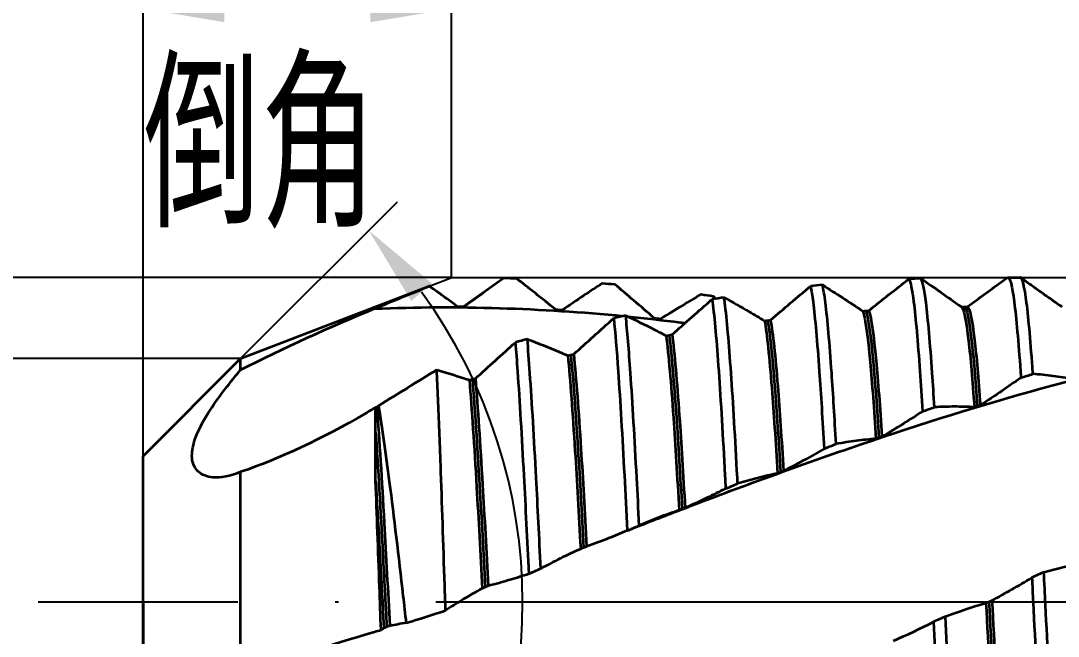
# Model space of a CAD drawing. Header units: millimetres. Extents: x 3498 to 3664, y 713 to 775.
# Drawn here: x 3519.53 to 3551.51, y 733.06 to 752.01 of the extents above; entities that cross this region are included whole.
import ezdxf

# ---------------------------------------------------------------- set-up
doc = ezdxf.new("R2010")
doc.units = ezdxf.units.MM
doc.linetypes.add('ACAD_ISO04W100', pattern=[30, 24, -3, 0, -3])
doc.layers.add('标注', color=3, linetype='Continuous')
doc.layers.add('轮廓', color=4, linetype='Continuous', lineweight=35)
doc.styles.add('工程字', font='gbenor.shx', dxfattribs={"bigfont": 'gbcbig.shx'})
doc.dimstyles.new('ZQH', dxfattribs={"dimtxt": 3, "dimasz": 2.5, "dimexe": 1.25, "dimexo": 0, "dimgap": 0.5, "dimtad": 1, "dimdec": 3, "dimdsep": 46, "dimtxsty": '工程字', "dimblk": 'CLOSEDBLANK', "dimcen": -0.8, "dimclrd": 3, "dimclre": 3, "dimclrt": 3, "dimadec": 1, "dimazin": 2, "dimtfac": 1, "dimtdec": 3, "dimtofl": 0, "dimtmove": 0, "dimatfit": 3, "dimldrblk": 'CLOSEDBLANK', "dimfxl": 1, "dimtolj": 1, "dimtzin": 0, "dimarcsym": 0})
doc.dimstyles.new('ZQV', dxfattribs={"dimtxt": 3, "dimasz": 2.5, "dimexe": 1.25, "dimexo": 0, "dimgap": 0.5, "dimtad": 1, "dimtih": 1, "dimtoh": 1, "dimdec": 3, "dimdsep": 46, "dimtxsty": '工程字', "dimblk": 'CLOSEDBLANK', "dimcen": -0.8, "dimclrd": 3, "dimclre": 3, "dimclrt": 3, "dimadec": 1, "dimazin": 2, "dimtfac": 1, "dimtdec": 3, "dimtofl": 0, "dimtmove": 0, "dimatfit": 3, "dimldrblk": 'CLOSEDBLANK', "dimfxl": 1, "dimtolj": 1, "dimtzin": 0, "dimarcsym": 0})

# ---------------------------------------------------------------- blocks, each defined once
blk = doc.blocks.new('*D35')
at = {"layer": 'Defpoints', "color": 0, "transparency": 16777216}
for p in [(3643.307, 768.424), (3643.307, 743.957), (3523.307, 738.606)]:
    blk.add_point(p, dxfattribs=at)
at = {"layer": '标注', "color": 3, "lineweight": -2, "transparency": 16777216}
for p, q in [((3523.307, 738.606), (3523.307, 769.674)), ((3643.307, 743.957), (3643.307, 769.674)), ((3525.807, 768.424), (3640.807, 768.424))]:
    blk.add_line(p, q, dxfattribs=at)
at = {"layer": '标注', "color": 3, "transparency": 16777216}
for points in [[(3525.807, 768.84), (3525.807, 768.007), (3523.307, 768.424)], [(3640.807, 768.84), (3640.807, 768.007), (3643.307, 768.424)]]:
    blk.add_solid(points, dxfattribs=at)
at = {"layer": '标注', "color": 3, "transparency": 16777216, "insert": (3581.306, 771.507), "char_height": 5, "attachment_point": 5, "style": '工程字'}
blk.add_mtext('\\A1;总长', dxfattribs=at)
blk = doc.blocks.new('_ClosedBlank')
at = {"color": 0, "linetype": 'ByBlock', "lineweight": -2}
for p, q in [((-1, 0.167), (0, 0)), ((-1, 0.167), (-1, -0.167)), ((0, 0), (-1, -0.167))]:
    blk.add_line(p, q, dxfattribs=at)
blk = doc.blocks.new('*D36')
at = {"layer": 'Defpoints', "color": 0, "transparency": 16777216}
for p in [(3532.807, 744.106), (3503.946, 724.106), (3532.807, 724.106)]:
    blk.add_point(p, dxfattribs=at)
at = {"layer": '标注', "color": 3, "lineweight": -2, "transparency": 16777216}
for p, q in [((3503.946, 744.106), (3503.946, 761.614)), ((3532.807, 744.106), (3502.696, 744.106)), ((3503.946, 726.606), (3503.946, 741.606)), ((3532.807, 724.106), (3502.696, 724.106))]:
    blk.add_line(p, q, dxfattribs=at)
at = {"layer": '标注', "color": 3, "transparency": 16777216}
for points in [[(3503.529, 741.606), (3504.362, 741.606), (3503.946, 744.106)], [(3503.529, 726.606), (3504.362, 726.606), (3503.946, 724.106)]]:
    blk.add_solid(points, dxfattribs=at)
at = {"layer": '标注', "color": 3, "transparency": 16777216, "insert": (3500.808, 754.11), "char_height": 5, "attachment_point": 5, "rotation": 90, "style": '工程字'}
blk.add_mtext('\\A1;公称直径', dxfattribs=at)
blk = doc.blocks.new('*D40')
at = {"color": 3, "lineweight": -2, "transparency": 16777216}
for p, q in [((3523.307, 738.606), (3523.307, 753.634)), ((3532.807, 744.106), (3532.807, 753.634)), ((3525.807, 752.384), (3530.307, 752.384)), ((3532.807, 752.384), (3554.969, 752.384))]:
    blk.add_line(p, q, dxfattribs=at)
at = {"color": 3, "transparency": 16777216}
for points in [[(3525.807, 752.801), (3525.807, 751.967), (3523.307, 752.384)], [(3530.307, 752.801), (3530.307, 751.967), (3532.807, 752.384)]]:
    blk.add_solid(points, dxfattribs=at)
at = {"layer": 'Defpoints', "color": 0, "transparency": 16777216}
for p in [(3532.807, 752.384), (3532.807, 744.106), (3523.307, 738.606)]:
    blk.add_point(p, dxfattribs=at)
at = {"color": 3, "transparency": 16777216, "insert": (3547.493, 755.605), "char_height": 5, "attachment_point": 5, "style": '工程字'}
blk.add_mtext('\\A1;导向角长', dxfattribs=at)
blk = doc.blocks.new('*D44')
at = {"color": 3, "lineweight": -2, "transparency": 16777216}
for p, q in [((3514.333, 741.606), (3514.333, 764.045)), ((3526.307, 741.606), (3513.083, 741.606)), ((3514.333, 729.106), (3514.333, 739.106)), ((3526.307, 726.606), (3513.083, 726.606))]:
    blk.add_line(p, q, dxfattribs=at)
at = {"color": 3, "transparency": 16777216}
for points in [[(3513.916, 739.106), (3514.749, 739.106), (3514.333, 741.606)], [(3513.916, 729.106), (3514.749, 729.106), (3514.333, 726.606)]]:
    blk.add_solid(points, dxfattribs=at)
at = {"layer": 'Defpoints', "color": 0, "transparency": 16777216}
for p in [(3526.307, 741.606), (3514.333, 726.606), (3526.307, 726.606)]:
    blk.add_point(p, dxfattribs=at)
at = {"color": 3, "transparency": 16777216, "insert": (3511.112, 754.722), "char_height": 5, "attachment_point": 5, "rotation": 90, "style": '工程字'}
blk.add_mtext('\\A1;导向角直径', dxfattribs=at)
blk = doc.blocks.new('*D48')
at = {"color": 3, "lineweight": -2, "transparency": 16777216}
for p, q in [((3523.307, 738.606), (3523.307, 761.861)), ((3569.319, 741.606), (3569.319, 761.861)), ((3525.807, 760.611), (3566.819, 760.611))]:
    blk.add_line(p, q, dxfattribs=at)
at = {"color": 3, "transparency": 16777216}
for points in [[(3525.807, 761.027), (3525.807, 760.194), (3523.307, 760.611)], [(3566.819, 761.027), (3566.819, 760.194), (3569.319, 760.611)]]:
    blk.add_solid(points, dxfattribs=at)
at = {"layer": 'Defpoints', "color": 0, "transparency": 16777216}
for p in [(3569.319, 760.611), (3569.319, 741.606), (3523.307, 738.606)]:
    blk.add_point(p, dxfattribs=at)
at = {"color": 3, "transparency": 16777216, "insert": (3546.313, 763.859), "char_height": 5, "attachment_point": 5, "style": '工程字'}
blk.add_mtext('\\A1;最大螺纹长度', dxfattribs=at)
blk = doc.blocks.new('*D49')
at = {"color": 3, "lineweight": -2, "transparency": 16777216}
for p, q in [((3526.307, 741.606), (3531.14, 746.438)), ((3526.307, 726.606), (3531.14, 721.774))]:
    blk.add_line(p, q, dxfattribs=at)
blk.add_arc((3518.807, 734.106), 16.19, 323.8561, 36.1439, dxfattribs=at)
at = {"color": 3, "transparency": 16777216}
for points in [[(3531.565, 743.384), (3532.198, 743.926), (3530.256, 745.554)], [(3532.198, 724.286), (3531.565, 724.828), (3530.256, 722.658)]]:
    blk.add_solid(points, dxfattribs=at)
at = {"layer": 'Defpoints', "color": 0, "transparency": 16777216}
for p in [(3526.307, 741.606), (3523.307, 738.606), (3534.446, 729.916), (3523.307, 729.606), (3526.307, 726.606)]:
    blk.add_point(p, dxfattribs=at)
at = {"color": 3, "transparency": 16777216, "insert": (3526.911, 748.123), "char_height": 5, "attachment_point": 5, "style": '工程字'}
blk.add_mtext('\\A1;倒角', dxfattribs=at)

msp = doc.modelspace()

# ---------------------------------------------------------------- linework, layer by layer
for p, q in [((3526.3132, 741.6062), (3532.8132, 744.1062)), ((3532.8132, 744.1062), (3566.3132, 744.1062)), ((3523.3132, 738.6062), (3526.3132, 741.6062)), ((3523.3132, 734.1062), (3523.3132, 738.6062))]:
    msp.add_line(p, q)
at = {"color": 2, "linetype": 'ACAD_ISO04W100'}
msp.add_line((3646.6249, 734.1062), (3520.0696, 734.1062), dxfattribs=at)
at = {"extrusion": (0, -1.22465e-16, -1)}
msp.add_line((3523.3132, 734.1062), (3523.3132, 729.6062), dxfattribs=at)
at = {"layer": '轮廓', "color": 4, "lineweight": 35}
for p, q in [((3549.9557, 744.1062), (3550.3344, 744.1062)), ((3526.3075, 741.6062), (3532.1112, 743.8385)), ((3523.3075, 738.6062), (3526.3075, 741.6062)), ((3526.3075, 741.2583), (3526.3075, 741.6062)), ((3523.3075, 729.6062), (3523.3075, 738.6062)), ((3526.3075, 731.8483), (3526.3075, 738.1171))]:
    msp.add_line(p, q, dxfattribs=at)
for points, knots in [([(3534.4295, 744.0921), (3534.2388, 743.9577), (3534.0478, 743.8225), (3533.6309, 743.5267), (3533.405, 743.3659), (3533.1786, 743.2042)], [-1.5713496, -1.5713496, -1.5713496, -1.5713496, -0.8497429, -0.8497429, 0, 0, 0, 0]), ([(3536.0284, 743.1073), (3535.8156, 743.28), (3535.6033, 743.4504), (3535.1939, 743.7751), (3534.9967, 743.9298), (3534.8001, 744.082)], [-1.8023346, -1.8023346, -1.8023346, -1.8023346, -0.925913, -0.925913, -0.1072677, -0.1072677, -0.1072677, -0.1072677]), ([(3549.9384, 744.1001), (3549.9443, 744.1043), (3549.9501, 744.1063), (3550.0204, 744.1053), (3550.0841, 743.8494), (3550.2127, 742.8566), (3550.2764, 742.1292), (3550.3453, 741.1476), (3550.3498, 741.0826), (3550.3543, 741.0167)], [7.4734603, 7.4734603, 7.4734603, 7.4734603, 7.8319676, 7.8319676, 11.7479513, 11.7479513, 15.6639351, 15.6639351, 15.9380137, 15.9380137, 15.9380137, 15.9380137]), ([(3550.7248, 741.1353), (3550.7243, 741.1436), (3550.7237, 741.1518), (3550.6588, 742.0842), (3550.5951, 742.8196), (3550.4664, 743.8301), (3550.4027, 744.0954), (3550.3371, 744.1061), (3550.3357, 744.1062), (3550.3344, 744.1062)], [15.629044, 15.629044, 15.629044, 15.629044, 15.6639351, 15.6639351, 19.5799189, 19.5799189, 23.4959027, 23.4959027, 23.5765267, 23.5765267, 23.5765267, 23.5765267]), ([(3532.9949, 743.2055), (3532.7794, 743.365), (3532.5646, 743.5215), (3532.2751, 743.7284), (3532.2, 743.7818), (3532.1249, 743.8348)], [-1.815466, -1.815466, -1.815466, -1.815466, -0.9277535, -0.9277535, -0.6160368, -0.6160368, -0.6160368, -0.6160368]), ([(3537.4628, 743.9297), (3537.272, 743.8044), (3537.0807, 743.6778), (3536.6639, 743.4003), (3536.4383, 743.2489), (3536.2122, 743.0961)], [-1.5718708, -1.5718708, -1.5718708, -1.5718708, -0.8491024, -0.8491024, 0, 0, 0, 0]), ([(3539.0619, 742.8459), (3538.8516, 743.0283), (3538.6418, 743.2092), (3538.2323, 743.5597), (3538.0326, 743.7295), (3537.8334, 743.8975)], [-1.7896699, -1.7896699, -1.7896699, -1.7896699, -0.9240977, -0.9240977, -0.0957213, -0.0957213, -0.0957213, -0.0957213]), ([(3543.8702, 743.8378), (3543.8963, 743.7165), (3543.9223, 743.5546), (3544.0127, 742.8566), (3544.0764, 742.1292), (3544.1899, 740.5104), (3544.2388, 739.7083), (3544.2878, 738.8328)], [10.1575837, 10.1575837, 10.1575837, 10.1575837, 11.7479513, 11.7479513, 15.6639351, 15.6639351, 18.6580159, 18.6580159, 18.6580159, 18.6580159]), ([(3544.6584, 738.9778), (3544.6133, 739.7755), (3544.5684, 740.5101), (3544.4588, 742.0842), (3544.3951, 742.8196), (3544.3007, 743.5613), (3544.2707, 743.7452), (3544.2407, 743.875)], [12.9095774, 12.9095774, 12.9095774, 12.9095774, 15.6639351, 15.6639351, 19.5799189, 19.5799189, 21.4123047, 21.4123047, 21.4123047, 21.4123047]), ([(3546.9027, 744.0609), (3546.9513, 743.9672), (3546.9997, 743.7291), (3547.1127, 742.8566), (3547.1764, 742.1292), (3547.2676, 740.8291), (3547.2943, 740.4164), (3547.321, 739.9782)], [8.7808709, 8.7808709, 8.7808709, 8.7808709, 11.7479513, 11.7479513, 15.6639351, 15.6639351, 17.2976436, 17.2976436, 17.2976436, 17.2976436]), ([(3547.6916, 740.1112), (3547.6688, 740.4806), (3547.646, 740.8312), (3547.5588, 742.0842), (3547.4951, 742.8196), (3547.3781, 743.7388), (3547.3258, 743.9917), (3547.2732, 744.0754)], [14.2702245, 14.2702245, 14.2702245, 14.2702245, 15.6639351, 15.6639351, 19.5799189, 19.5799189, 22.7885752, 22.7885752, 22.7885752, 22.7885752]), ([(3540.4962, 743.5882), (3540.3051, 743.4743), (3540.1137, 743.3589), (3539.6969, 743.105), (3539.4716, 742.9659), (3539.2457, 742.8249)], [-1.572396, -1.572396, -1.572396, -1.572396, -0.8484713, -0.8484713, 0, 0, 0, 0]), ([(3541.6251, 737.7561), (3541.6219, 737.8164), (3541.6187, 737.8766), (3541.5512, 739.1408), (3541.4874, 740.2359), (3541.3588, 742.0842), (3541.2951, 742.8196), (3541.2233, 743.3837), (3541.2158, 743.4393), (3541.2083, 743.4916)], [11.5530573, 11.5530573, 11.5530573, 11.5530573, 11.7479513, 11.7479513, 15.6639351, 15.6639351, 19.5799189, 19.5799189, 20.0359221, 20.0359221, 20.0359221, 20.0359221]), ([(3541.2083, 743.4916), (3541.4615, 743.3509), (3541.7158, 743.2061), (3542.1318, 742.9638), (3542.2928, 742.8687), (3542.4542, 742.7722)], [-1.5896408, -1.5896408, -1.5896408, -1.5896408, -0.6136039, -0.6136039, 0, 0, 0, 0]), ([(3530.4299, 743.1459), (3531.7157, 743.1957), (3534.2749, 743.2069), (3536.834, 743.0417), (3538.1072, 742.9174)], [0.32896537, 0.32896537, 0.32896537, 0.32896537, 0.5031104, 0.67556319, 0.67556319, 0.67556319, 0.67556319]), ([(3538.3544, 736.3655), (3538.856, 736.5613), (3541.2148, 737.4741), (3545.4306, 739.0203), (3551.0014, 740.7615), (3556.5716, 742.0941), (3562.0074, 742.9158), (3565.5864, 743.1207), (3567.3088, 743.1389)], [0.6867239, 0.6867239, 0.6867239, 0.6867239, 0.7546656, 1.0062208, 1.257776, 1.5093312, 1.7608864, 1.9943001, 1.9943001, 1.9943001, 1.9943001]), ([(3540.8378, 743.4325), (3540.8413, 743.4067), (3540.8449, 743.3802), (3540.9127, 742.8566), (3540.9764, 742.1292), (3541.1051, 740.2945), (3541.1688, 739.2047), (3541.2403, 737.8711), (3541.2474, 737.7369), (3541.2545, 737.6018)], [11.5332901, 11.5332901, 11.5332901, 11.5332901, 11.7479513, 11.7479513, 15.6639351, 15.6639351, 19.5799189, 19.5799189, 20.0139015, 20.0139015, 20.0139015, 20.0139015]), ([(3548.5194, 743.2001), (3548.5934, 743.1498), (3548.6674, 742.7877), (3548.7414, 742.1493), (3548.8011, 741.634), (3548.8609, 740.9401), (3548.9206, 740.1125)], [51.08774235, 51.08774235, 51.08774235, 51.08774235, 51.53768313, 51.53768313, 51.53768313, 51.90085979, 51.90085979, 51.90085979, 51.90085979]), ([(3548.6113, 743.2014), (3548.6853, 743.1568), (3548.7593, 742.8003), (3548.8333, 742.1668), (3548.893, 741.6555), (3548.9527, 740.9651), (3549.0125, 740.1404)], [51.08416385, 51.08416385, 51.08416385, 51.08416385, 51.53410476, 51.53410476, 51.53410476, 51.89732759, 51.89732759, 51.89732759, 51.89732759]), ([(3548.7031, 743.2025), (3548.7771, 743.1636), (3548.8511, 742.8127), (3548.9251, 742.1842), (3548.9848, 741.6769), (3549.0446, 740.99), (3549.1043, 740.1682)], [51.08058537, 51.08058537, 51.08058537, 51.08058537, 51.53052636, 51.53052636, 51.53052636, 51.8937954, 51.8937954, 51.8937954, 51.8937954]), ([(3537.8054, 742.8521), (3537.8505, 742.409), (3537.8955, 741.8574), (3538.0051, 740.2945), (3538.0688, 739.2047), (3538.1626, 737.4547), (3538.1919, 736.8869), (3538.2212, 736.3077)], [12.9080564, 12.9080564, 12.9080564, 12.9080564, 15.6639351, 15.6639351, 19.5799189, 19.5799189, 21.3718722, 21.3718722, 21.3718722, 21.3718722]), ([(3538.5918, 736.4684), (3538.5664, 736.9683), (3538.541, 737.4591), (3538.4512, 739.1408), (3538.3874, 740.2359), (3538.2739, 741.8675), (3538.225, 742.4644), (3538.1759, 742.9321)], [10.1957672, 10.1957672, 10.1957672, 10.1957672, 11.7479513, 11.7479513, 15.6639351, 15.6639351, 18.6617694, 18.6617694, 18.6617694, 18.6617694]), ([(3538.1759, 742.9321), (3538.4662, 742.7959), (3538.7578, 742.6531), (3539.1744, 742.4413), (3539.2979, 742.3775), (3539.4217, 742.3127)], [-1.5902544, -1.5902544, -1.5902544, -1.5902544, -0.4707702, -0.4707702, 0, 0, 0, 0]), ([(3538.2336, 742.9049), (3538.7755, 742.8508), (3539.3667, 742.7834), (3539.9579, 742.7071), (3540.0072, 742.7006)], [0.681270402, 0.681270402, 0.681270402, 0.681270402, 0.754665594, 0.761348077, 0.761348077, 0.761348077, 0.761348077]), ([(3545.4868, 743.0697), (3545.5608, 742.8342), (3545.6348, 742.2914), (3545.7088, 741.4947), (3545.7683, 740.8544), (3545.8277, 740.0516), (3545.8872, 739.1377)], [44.94116417, 44.94116417, 44.94116417, 44.94116417, 45.39110006, 45.39110006, 45.39110006, 45.75268008, 45.75268008, 45.75268008, 45.75268008]), ([(3545.5787, 743.0762), (3545.6527, 742.8462), (3545.7267, 742.3088), (3545.8006, 741.5166), (3545.8601, 740.8799), (3545.9196, 740.0802), (3545.9791, 739.1687)], [44.9375835, 44.9375835, 44.9375835, 44.9375835, 45.38751952, 45.38751952, 45.38751952, 45.74915012, 45.74915012, 45.74915012, 45.74915012]), ([(3545.6705, 743.0824), (3545.7445, 742.858), (3545.8185, 742.326), (3545.8925, 741.5384), (3545.952, 740.9054), (3546.0115, 740.1087), (3546.0709, 739.1995)], [44.93400284, 44.93400284, 44.93400284, 44.93400284, 45.38393896, 45.38393896, 45.38393896, 45.74562017, 45.74562017, 45.74562017, 45.74562017]), ([(3542.4542, 742.7722), (3542.5282, 742.3557), (3542.6022, 741.6423), (3542.6762, 740.702), (3542.7354, 739.95), (3542.7946, 739.0544), (3542.8538, 738.0719)], [38.79465769, 38.79465769, 38.79465769, 38.79465769, 39.24458826, 39.24458826, 39.24458826, 39.60442652, 39.60442652, 39.60442652, 39.60442652]), ([(3542.5461, 742.7836), (3542.6201, 742.3725), (3542.6941, 741.6641), (3542.7681, 740.7279), (3542.8273, 739.9791), (3542.8865, 739.086), (3542.9456, 738.1054)], [38.79107486, 38.79107486, 38.79107486, 38.79107486, 39.24100558, 39.24100558, 39.24100558, 39.6008988, 39.6008988, 39.6008988, 39.6008988]), ([(3542.6379, 742.7949), (3542.7119, 742.3892), (3542.7859, 741.6857), (3542.8599, 740.7537), (3542.9191, 740.008), (3542.9783, 739.1175), (3543.0375, 738.1387)], [38.78749203, 38.78749203, 38.78749203, 38.78749203, 39.23742287, 39.23742287, 39.23742287, 39.59737108, 39.59737108, 39.59737108, 39.59737108]), ([(3535.5584, 735.1383), (3535.5108, 736.0987), (3535.4633, 737.0414), (3535.3512, 739.1408), (3535.2874, 740.2359), (3535.1965, 741.5422), (3535.17, 741.892), (3535.1436, 742.2067)], [8.8373617, 8.8373617, 8.8373617, 8.8373617, 11.7479513, 11.7479513, 15.6639351, 15.6639351, 17.2831185, 17.2831185, 17.2831185, 17.2831185]), ([(3535.1436, 742.2067), (3535.4694, 742.085), (3535.7971, 741.9537), (3536.2141, 741.776), (3536.3016, 741.7381), (3536.3892, 741.6997)], [-1.5908836, -1.5908836, -1.5908836, -1.5908836, -0.3332707, -0.3332707, 0, 0, 0, 0]), ([(3539.4217, 742.3127), (3539.4957, 741.7229), (3539.5697, 740.8521), (3539.6437, 739.7858), (3539.7026, 738.9374), (3539.7614, 737.9667), (3539.8203, 736.9347)], [32.64822223, 32.64822223, 32.64822223, 32.64822223, 33.09814705, 33.09814705, 33.09814705, 33.45609951, 33.45609951, 33.45609951, 33.45609951]), ([(3539.5136, 742.3289), (3539.5876, 741.7443), (3539.6615, 740.878), (3539.7355, 739.8152), (3539.7944, 738.9695), (3539.8533, 738.0008), (3539.9122, 736.97)], [32.64463725, 32.64463725, 32.64463725, 32.64463725, 33.09456224, 33.09456224, 33.09456224, 33.452574, 33.452574, 33.452574, 33.452574]), ([(3539.6054, 742.345), (3539.6794, 741.7655), (3539.7534, 740.9037), (3539.8274, 739.8445), (3539.8863, 739.0015), (3539.9452, 738.0348), (3540.0041, 737.0053)], [32.64105229, 32.64105229, 32.64105229, 32.64105229, 33.0909774, 33.0909774, 33.0909774, 33.44904851, 33.44904851, 33.44904851, 33.44904851]), ([(3534.7731, 742.1073), (3534.7956, 741.8335), (3534.8181, 741.5344), (3534.9051, 740.2945), (3534.9688, 739.2047), (3535.0849, 737.0384), (3535.1362, 736.0157), (3535.1878, 734.9741)], [14.2869757, 14.2869757, 14.2869757, 14.2869757, 15.6639351, 15.6639351, 19.5799189, 19.5799189, 22.7298804, 22.7298804, 22.7298804, 22.7298804]), ([(3536.3892, 741.6997), (3536.4632, 740.9475), (3536.5372, 739.9355), (3536.6112, 738.763), (3536.6697, 737.8354), (3536.7283, 736.8088), (3536.7868, 735.7468)], [26.50185707, 26.50185707, 26.50185707, 26.50185707, 26.95177572, 26.95177572, 26.95177572, 27.30769947, 27.30769947, 27.30769947, 27.30769947]), ([(3536.4811, 741.7204), (3536.5551, 740.973), (3536.6291, 739.965), (3536.703, 738.7954), (3536.7616, 737.8699), (3536.8201, 736.8447), (3536.8787, 735.7833)], [26.49826998, 26.49826998, 26.49826998, 26.49826998, 26.9481888, 26.9481888, 26.9481888, 27.30417617, 27.30417617, 27.30417617, 27.30417617]), ([(3536.5729, 741.741), (3536.6469, 740.9983), (3536.7209, 739.9943), (3536.7949, 738.8276), (3536.8534, 737.9044), (3536.912, 736.8805), (3536.9706, 735.8198)], [26.4946829, 26.4946829, 26.4946829, 26.4946829, 26.94460186, 26.94460186, 26.94460186, 27.30065288, 27.30065288, 27.30065288, 27.30065288]), ([(3526.3075, 738.1171), (3525.985, 737.9826), (3525.6913, 737.9275), (3525.2724, 737.963), (3525.1143, 738.0202), (3524.9015, 738.2183), (3524.8394, 738.3403), (3524.7936, 738.6464), (3524.8146, 738.8235), (3524.9447, 739.2785), (3525.0882, 739.5662), (3525.5382, 740.3099), (3525.9202, 740.8003), (3526.3075, 741.2583)], [0.0002476, 0.0002476, 0.0002476, 0.0002476, 1.3752079, 1.3752079, 2.3920848, 2.3920848, 3.250621, 3.250621, 4.1447126, 4.1447126, 5.4303175, 5.4303175, 7.5949425, 7.5949425, 7.5949425, 7.5949425]), ([(3532.6223, 733.8529), (3532.614, 734.1085), (3532.6058, 734.3646), (3532.5559, 735.907), (3532.5146, 737.165), (3532.4463, 739.0573), (3532.4199, 739.7439), (3532.3798, 740.6835), (3532.3664, 740.9822), (3532.3529, 741.2617)], [3.1184515, 3.1184515, 3.1184515, 3.1184515, 3.8882424, 3.8882424, 7.758163, 7.758163, 10.2094639, 10.2094639, 11.4529552, 11.4529552, 11.4529552, 11.4529552]), ([(3532.3529, 741.2617), (3532.6308, 741.1824), (3532.91, 741.0954), (3533.246, 740.9823), (3533.3013, 740.9634), (3533.3568, 740.9443)], [-1.2808661, -1.2808661, -1.2808661, -1.2808661, -0.2108832, -0.2108832, 0, 0, 0, 0]), ([(3533.3568, 740.9443), (3533.4308, 740.0438), (3533.5047, 738.9094), (3533.5787, 737.6526), (3533.6369, 736.6644), (3533.6951, 735.6017), (3533.7533, 734.5298)], [20.35556146, 20.35556146, 20.35556146, 20.35556146, 20.80547353, 20.80547353, 20.80547353, 21.15922686, 21.15922686, 21.15922686, 21.15922686]), ([(3533.4486, 740.9691), (3533.5226, 740.0729), (3533.5966, 738.9419), (3533.6706, 737.6873), (3533.7288, 736.7006), (3533.787, 735.6388), (3533.8451, 734.5669)], [20.35197227, 20.35197227, 20.35197227, 20.35197227, 20.80188453, 20.80188453, 20.80188453, 21.15570575, 21.15570575, 21.15570575, 21.15570575]), ([(3533.5404, 740.9938), (3533.6144, 740.1019), (3533.6884, 738.9744), (3533.7624, 737.722), (3533.8206, 736.7369), (3533.8788, 735.6758), (3533.937, 734.6039)], [20.34838309, 20.34838309, 20.34838309, 20.34838309, 20.7982955, 20.7982955, 20.7982955, 21.15218465, 21.15218465, 21.15218465, 21.15218465]), ([(3550.3543, 741.0167), (3550.1626, 740.8817), (3549.9705, 740.7486), (3549.5539, 740.465), (3549.3294, 740.3152), (3549.1043, 740.1682)], [-1.5741272, -1.5741272, -1.5741272, -1.5741272, -0.8464777, -0.8464777, 0, 0, 0, 0]), ([(3551.9539, 740.9784), (3551.7531, 741.0133), (3551.5526, 741.0437), (3551.1429, 741.0965), (3550.9336, 741.1185), (3550.7248, 741.1353)], [-1.7409652, -1.7409652, -1.7409652, -1.7409652, -0.9166504, -0.9166504, -0.0516221, -0.0516221, -0.0516221, -0.0516221]), ([(3530.4675, 739.3447), (3530.4675, 739.5807), (3530.4675, 739.8087), (3530.4675, 740.0537), (3530.4675, 740.0793), (3530.4675, 740.1048)], [0, 0, 0, 0, 0.86591184, 0.86591184, 0.96776127, 0.96776127, 0.96776127, 0.96776127]), ([(3530.508, 740.1174), (3530.582, 739.0928), (3530.656, 737.8627), (3530.73, 736.5481), (3530.7878, 735.5207), (3530.8456, 734.4428), (3530.9035, 733.3797)], [14.2021521, 14.2021521, 14.2021521, 14.2021521, 14.65205754, 14.65205754, 14.65205754, 15.00364432, 15.00364432, 15.00364432, 15.00364432]), ([(3530.5531, 740.1569), (3530.6658, 739.4693), (3530.7772, 738.6799), (3531.0307, 736.7199), (3531.1701, 735.5258), (3531.3416, 734.0253), (3531.3733, 733.7461), (3531.405, 733.4675)], [0.7319329, 0.7319329, 0.7319329, 0.7319329, 3.6324191, 3.6324191, 7.3258978, 7.3258978, 8.1693003, 8.1693003, 8.1693003, 8.1693003]), ([(3547.321, 739.9782), (3547.1295, 739.8534), (3546.9376, 739.7308), (3546.521, 739.4704), (3546.2963, 739.3333), (3546.0709, 739.1995)], [-1.5735908, -1.5735908, -1.5735908, -1.5735908, -0.8470825, -0.8470825, 0, 0, 0, 0]), ([(3548.9206, 740.1125), (3548.7176, 740.1221), (3548.5152, 740.1269), (3548.1055, 740.1267), (3547.8983, 740.1215), (3547.6916, 740.1112)], [-1.7516879, -1.7516879, -1.7516879, -1.7516879, -0.9183654, -0.9183654, -0.0612827, -0.0612827, -0.0612827, -0.0612827]), ([(3530.4675, 737.8428), (3530.4675, 738.106), (3530.4675, 738.3634), (3530.4675, 738.8649), (3530.4675, 739.1087), (3530.4675, 739.3447)], [0, 0, 0, 0, 0.8659795, 0.8659795, 1.7319324, 1.7319324, 1.7319324, 1.7319324]), ([(3530.4675, 739.3447), (3530.5414, 738.2295), (3530.6154, 736.9357), (3530.6893, 735.5901), (3530.7301, 734.8485), (3530.7708, 734.0917), (3530.8116, 733.3427)], [14.30975356, 14.30975356, 14.30975356, 14.30975356, 14.75936616, 14.75936616, 14.75936616, 15.00716325, 15.00716325, 15.00716325, 15.00716325]), ([(3545.8872, 739.1377), (3545.6821, 739.1212), (3545.4775, 739.0997), (3545.0678, 739.0465), (3544.8628, 739.0147), (3544.6584, 738.9778)], [-1.7628615, -1.7628615, -1.7628615, -1.7628615, -0.9201028, -0.9201028, -0.0713809, -0.0713809, -0.0713809, -0.0713809]), ([(3544.2878, 738.8328), (3544.0965, 738.7206), (3543.9048, 738.6109), (3543.4881, 738.3785), (3543.2631, 738.2568), (3543.0375, 738.1387)], [-1.5730576, -1.5730576, -1.5730576, -1.5730576, -0.8476947, -0.8476947, 0, 0, 0, 0]), ([(3542.8538, 738.0719), (3542.6464, 738.0291), (3542.4395, 737.9811), (3542.03, 737.8756), (3541.8273, 737.8183), (3541.6251, 737.7561)], [-1.7744896, -1.7744896, -1.7744896, -1.7744896, -0.9218634, -0.9218634, -0.0819204, -0.0819204, -0.0819204, -0.0819204]), ([(3530.6329, 733.2487), (3530.6174, 733.6908), (3530.6019, 734.136), (3530.5467, 735.7105), (3530.5073, 736.8168), (3530.4675, 737.8428)], [2.2487196, 2.2487196, 2.2487196, 2.2487196, 3.5863735, 3.5863735, 6.9857596, 6.9857596, 6.9857596, 6.9857596]), ([(3530.4675, 737.8428), (3530.5414, 736.6004), (3530.6152, 735.2311), (3530.6891, 733.869), (3530.6993, 733.681), (3530.7095, 733.4931), (3530.7197, 733.3058)], [14.49948216, 14.49948216, 14.49948216, 14.49948216, 14.94867285, 14.94867285, 14.94867285, 15.01068218, 15.01068218, 15.01068218, 15.01068218]), ([(3541.2545, 737.6018), (3541.0634, 737.5042), (3540.8719, 737.4094), (3540.4552, 737.2094), (3540.2299, 737.1054), (3540.0041, 737.0053)], [-1.5725279, -1.5725279, -1.5725279, -1.5725279, -0.8483149, -0.8483149, 0, 0, 0, 0]), ([(3539.8203, 736.9347), (3539.6106, 736.8656), (3539.4014, 736.7913), (3538.9918, 736.6354), (3538.7915, 736.5542), (3538.5918, 736.4684)], [-1.7865762, -1.7865762, -1.7865762, -1.7865762, -0.9236478, -0.9236478, -0.0929051, -0.0929051, -0.0929051, -0.0929051]), ([(3538.2212, 736.3077), (3538.0303, 736.2265), (3537.839, 736.1483), (3537.4222, 735.9845), (3537.1966, 735.9001), (3536.9706, 735.8198)], [-1.5720017, -1.5720017, -1.5720017, -1.5720017, -0.8489438, -0.8489438, 0, 0, 0, 0]), ([(3536.7868, 735.7468), (3536.5746, 735.652), (3536.363, 735.5521), (3535.9535, 735.3486), (3535.7557, 735.2456), (3535.5584, 735.1383)], [-1.7991248, -1.7991248, -1.7991248, -1.7991248, -0.9254568, -0.9254568, -0.1043388, -0.1043388, -0.1043388, -0.1043388]), ([(3535.1878, 734.9741), (3534.9971, 734.9108), (3534.806, 734.8506), (3534.3892, 734.726), (3534.1634, 734.6629), (3533.937, 734.6039)], [-1.5714795, -1.5714795, -1.5714795, -1.5714795, -0.8495819, -0.8495819, 0, 0, 0, 0]), ([(3550.6933, 734.8627), (3550.7059, 734.609), (3550.7184, 734.3543), (3550.7954, 732.7953), (3550.8591, 731.5042), (3550.9867, 729.1132), (3551.0493, 728.0327), (3551.1126, 727.1162)], [7.0654381, 7.0654381, 7.0654381, 7.0654381, 7.8319676, 7.8319676, 11.7479513, 11.7479513, 15.5989277, 15.5989277, 15.5989277, 15.5989277]), ([(3551.4831, 727.2354), (3551.4239, 728.1079), (3551.3651, 729.1225), (3551.2414, 731.4329), (3551.1777, 732.722), (3551.0968, 734.3613), (3551.0803, 734.6962), (3551.0638, 735.0292)], [15.9681848, 15.9681848, 15.9681848, 15.9681848, 19.5799189, 19.5799189, 23.4959027, 23.4959027, 24.5039398, 24.5039398, 24.5039398, 24.5039398]), ([(3533.7533, 734.5298), (3533.5385, 734.4104), (3533.3243, 734.2862), (3532.9475, 734.0584), (3532.7847, 733.957), (3532.6223, 733.8529)], [-1.8121392, -1.8121392, -1.8121392, -1.8121392, -0.927291, -0.927291, -0.2511818, -0.2511818, -0.2511818, -0.2511818]), ([(3549.2776, 734.0818), (3549.3516, 732.717), (3549.4256, 731.3539), (3549.4996, 730.1266), (3549.5594, 729.1348), (3549.6191, 728.232), (3549.6789, 727.4766)], [52.62439814, 52.62439814, 52.62439814, 52.62439814, 53.07434008, 53.07434008, 53.07434008, 53.43789312, 53.43789312, 53.43789312, 53.43789312]), ([(3549.3694, 734.1195), (3549.4434, 732.7546), (3549.5174, 731.3903), (3549.5914, 730.1604), (3549.6512, 729.1666), (3549.711, 728.2609), (3549.7708, 727.5021)], [52.6208202, 52.6208202, 52.6208202, 52.6208202, 53.07076225, 53.07076225, 53.07076225, 53.43436035, 53.43436035, 53.43436035, 53.43436035]), ([(3549.4613, 734.1571), (3549.5353, 732.7923), (3549.6093, 731.4267), (3549.6833, 730.1944), (3549.7431, 729.1984), (3549.8029, 728.29), (3549.8627, 727.5278)], [52.61724226, 52.61724226, 52.61724226, 52.61724226, 53.0671844, 53.0671844, 53.0671844, 53.43082759, 53.43082759, 53.43082759, 53.43082759]), ([(3548.4499, 726.3177), (3548.4327, 726.5368), (3548.4154, 726.7705), (3548.3338, 727.9376), (3548.2701, 729.0292), (3548.1474, 731.3212), (3548.0896, 732.4831), (3548.0313, 733.6626)], [14.6103423, 14.6103423, 14.6103423, 14.6103423, 15.6639351, 15.6639351, 19.5799189, 19.5799189, 23.1318803, 23.1318803, 23.1318803, 23.1318803]), ([(3547.6608, 733.4957), (3547.7151, 732.3982), (3547.769, 731.3179), (3547.8877, 729.0932), (3547.9514, 727.9963), (3548.037, 726.7639), (3548.0582, 726.4784), (3548.0793, 726.215)], [8.4372802, 8.4372802, 8.4372802, 8.4372802, 11.7479513, 11.7479513, 15.6639351, 15.6639351, 16.9574268, 16.9574268, 16.9574268, 16.9574268])]:
    msp.add_open_spline(points, degree=3, knots=knots, dxfattribs=at)
for points, degree in [([(3534.4295, 744.0921), (3534.5531, 744.0892), (3534.6766, 744.0858), (3534.8001, 744.082)], 3), ([(3549.8238, 744.0187), (3549.9384, 744.1001)], 1), ([(3550.3517, 744.1001), (3551.6202, 743.1995)], 1), ([(3530.4299, 743.1459), (3530.9975, 743.3805), (3531.5624, 743.6105), (3532.1249, 743.8348)], 3), ([(3532.1249, 743.8348), (3532.1204, 743.839), (3532.1158, 743.8402), (3532.1112, 743.8385)], 3), ([(3532.1228, 743.8366), (3532.2284, 743.7616)], 1), ([(3537.4628, 743.9297), (3537.5864, 743.9194), (3537.7099, 743.9087), (3537.8334, 743.8975)], 3), ([(3542.6379, 742.7949), (3543.0498, 743.1471), (3543.4606, 743.495), (3543.8702, 743.8378)], 3), ([(3544.2407, 743.875), (3544.1172, 743.8631), (3543.9937, 743.8507), (3543.8702, 743.8378)], 3), ([(3544.2407, 743.875), (3544.6533, 743.6148), (3545.0685, 743.346), (3545.4868, 743.0697)], 3), ([(3545.6705, 743.0824), (3546.0824, 743.4153), (3546.4931, 743.7417), (3546.9027, 744.0609)], 3), ([(3547.2732, 744.0754), (3547.1496, 744.071), (3547.0261, 744.0662), (3546.9027, 744.0609)], 3), ([(3547.2732, 744.0754), (3547.6858, 743.7893), (3548.1011, 743.4971), (3548.5194, 743.2001)], 3), ([(3548.7031, 743.2025), (3549.0776, 743.4818), (3549.4512, 743.754), (3549.8238, 744.0187)], 3), ([(3533.1767, 743.2043), (3533.8047, 743.65)], 1), ([(3540.4962, 743.5882), (3540.6197, 743.5707), (3540.7432, 743.5527), (3540.8668, 743.5344)], 3), ([(3541.2083, 743.4916), (3541.0848, 743.4723), (3540.9613, 743.4526), (3540.8378, 743.4325)], 3), ([(3540.9586, 743.452), (3540.928, 743.4795), (3540.8974, 743.507), (3540.8668, 743.5344)], 3), ([(3526.3075, 741.2583), (3527.6079, 741.9299), (3529.0807, 742.5844), (3530.4299, 743.1459)], 3), ([(3533.0868, 743.2049), (3533.0561, 743.2051), (3533.0255, 743.2053), (3532.9949, 743.2055)], 3), ([(3533.1786, 743.2042), (3533.148, 743.2045), (3533.1174, 743.2047), (3533.0868, 743.2049)], 3), ([(3539.6054, 742.345), (3540.0172, 742.7099), (3540.4281, 743.0727), (3540.8378, 743.4325)], 3), ([(3548.5194, 743.2001), (3548.55, 743.2005), (3548.5806, 743.201), (3548.6113, 743.2014)], 3), ([(3548.6113, 743.2014), (3548.6419, 743.2018), (3548.6725, 743.2022), (3548.7031, 743.2025)], 3), ([(3536.1203, 743.1018), (3536.0897, 743.1037), (3536.0591, 743.1055), (3536.0284, 743.1073)], 3), ([(3536.2122, 743.0961), (3536.1816, 743.098), (3536.1509, 743.0999), (3536.1203, 743.1018)], 3), ([(3536.5729, 741.741), (3536.9847, 742.1116), (3537.3956, 742.4822), (3537.8054, 742.8521)], 3), ([(3538.1759, 742.9321), (3538.0525, 742.9058), (3537.929, 742.8792), (3537.8054, 742.8521)], 3), ([(3539.1538, 742.8355), (3539.1232, 742.839), (3539.0926, 742.8425), (3539.0619, 742.8459)], 3), ([(3539.2457, 742.8249), (3539.2151, 742.8285), (3539.1844, 742.832), (3539.1538, 742.8355)], 3), ([(3545.4868, 743.0697), (3545.5174, 743.0719), (3545.548, 743.074), (3545.5787, 743.0762)], 3), ([(3545.5787, 743.0762), (3545.6093, 743.0783), (3545.6399, 743.0804), (3545.6705, 743.0824)], 3), ([(3542.4542, 742.7722), (3542.4849, 742.776), (3542.5155, 742.7798), (3542.5461, 742.7836)], 3), ([(3542.5461, 742.7836), (3542.5767, 742.7874), (3542.6073, 742.7911), (3542.6379, 742.7949)], 3), ([(3535.1436, 742.2067), (3535.0201, 742.1739), (3534.8966, 742.1408), (3534.7731, 742.1073)], 3), ([(3539.4217, 742.3127), (3539.4523, 742.3181), (3539.4829, 742.3235), (3539.5136, 742.3289)], 3), ([(3539.5136, 742.3289), (3539.5442, 742.3343), (3539.5748, 742.3397), (3539.6054, 742.345)], 3), ([(3533.5404, 740.9938), (3533.9522, 741.3631), (3534.3632, 741.7345), (3534.7731, 742.1073)], 3), ([(3536.3892, 741.6997), (3536.4198, 741.7066), (3536.4504, 741.7135), (3536.4811, 741.7204)], 3), ([(3536.4811, 741.7204), (3536.5117, 741.7273), (3536.5423, 741.7341), (3536.5729, 741.741)], 3), ([(3532.3529, 741.2617), (3531.7552, 740.8921), (3531.1554, 740.5233), (3530.5531, 740.1569)], 3), ([(3533.3568, 740.9443), (3533.3874, 740.9526), (3533.418, 740.9608), (3533.4486, 740.9691)], 3), ([(3533.4486, 740.9691), (3533.4792, 740.9774), (3533.5098, 740.9856), (3533.5404, 740.9938)], 3), ([(3550.3543, 741.0167), (3550.4779, 741.0566), (3550.6014, 741.0961), (3550.7248, 741.1353)], 3), ([(3530.4675, 740.1048), (3530.3626, 740.0411), (3530.2577, 739.9775), (3530.1527, 739.9139)], 3), ([(3530.4675, 740.1048), (3530.481, 740.109), (3530.4945, 740.1132), (3530.508, 740.1174)], 3), ([(3530.508, 740.1174), (3530.523, 740.1305), (3530.5381, 740.1437), (3530.5531, 740.1569)], 3), ([(3547.321, 739.9782), (3547.4445, 740.0227), (3547.568, 740.0671), (3547.6916, 740.1112)], 3), ([(3549.0125, 740.1404), (3548.9818, 740.1311), (3548.9512, 740.1218), (3548.9206, 740.1125)], 3), ([(3549.1043, 740.1682), (3549.0737, 740.159), (3549.0431, 740.1497), (3549.0125, 740.1404)], 3), ([(3530.1527, 739.9139), (3528.8227, 739.1401), (3527.5158, 738.5229), (3526.3075, 738.1171)], 3), ([(3544.2878, 738.8328), (3544.4113, 738.8814), (3544.5348, 738.9297), (3544.6584, 738.9778)], 3), ([(3545.9791, 739.1687), (3545.9484, 739.1584), (3545.9178, 739.148), (3545.8872, 739.1377)], 3), ([(3546.0709, 739.1995), (3546.0403, 739.1892), (3546.0097, 739.179), (3545.9791, 739.1687)], 3), ([(3542.9456, 738.1054), (3542.915, 738.0942), (3542.8844, 738.0831), (3542.8538, 738.0719)], 3), ([(3543.0375, 738.1387), (3543.0069, 738.1276), (3542.9763, 738.1165), (3542.9456, 738.1054)], 3), ([(3541.2545, 737.6018), (3541.378, 737.6534), (3541.5016, 737.7048), (3541.6251, 737.7561)], 3), ([(3539.9122, 736.97), (3539.8816, 736.9583), (3539.8509, 736.9465), (3539.8203, 736.9347)], 3), ([(3540.0041, 737.0053), (3539.9734, 736.9935), (3539.9428, 736.9818), (3539.9122, 736.97)], 3), ([(3538.2212, 736.3077), (3538.3447, 736.3614), (3538.4683, 736.4149), (3538.5918, 736.4684)], 3), ([(3536.8787, 735.7833), (3536.8481, 735.7712), (3536.8174, 735.759), (3536.7868, 735.7468)], 3), ([(3536.9706, 735.8198), (3536.9399, 735.8077), (3536.9093, 735.7955), (3536.8787, 735.7833)], 3), ([(3535.1878, 734.9741), (3535.3114, 735.0289), (3535.4349, 735.0837), (3535.5584, 735.1383)], 3), ([(3551.0638, 735.0292), (3551.4766, 735.1451), (3551.8919, 735.2423), (3552.3102, 735.3205)], 3), ([(3549.4613, 734.1571), (3549.8731, 734.3786), (3550.2838, 734.614), (3550.6933, 734.8627)], 3), ([(3551.0638, 735.0292), (3550.9404, 734.9738), (3550.8169, 734.9183), (3550.6933, 734.8627)], 3), ([(3533.8451, 734.5669), (3533.8145, 734.5545), (3533.7839, 734.5422), (3533.7533, 734.5298)], 3), ([(3533.937, 734.6039), (3533.9064, 734.5916), (3533.8758, 734.5792), (3533.8451, 734.5669)], 3), ([(3531.405, 733.4675), (3531.812, 733.5881), (3532.2176, 733.7166), (3532.6223, 733.8529)], 3), ([(3548.0313, 733.6626), (3548.444, 733.8208), (3548.8593, 733.9607), (3549.2776, 734.0818)], 3), ([(3549.2776, 734.0818), (3549.3082, 734.0944), (3549.3388, 734.1069), (3549.3694, 734.1195)], 3), ([(3549.3694, 734.1195), (3549.4, 734.132), (3549.4306, 734.1445), (3549.4613, 734.1571)], 3), ([(3548.0313, 733.6626), (3547.9077, 733.6069), (3547.7842, 733.5512), (3547.6608, 733.4957)], 3), ([(3530.4299, 733.1944), (3530.4976, 733.2123), (3530.5653, 733.2304), (3530.6329, 733.2487)], 3), ([(3530.7197, 733.3058), (3530.6908, 733.2868), (3530.6618, 733.2678), (3530.6329, 733.2487)], 3), ([(3530.8116, 733.3427), (3530.781, 733.3304), (3530.7503, 733.3181), (3530.7197, 733.3058)], 3), ([(3530.9035, 733.3797), (3530.8728, 733.3674), (3530.8422, 733.355), (3530.8116, 733.3427)], 3), ([(3531.405, 733.4675), (3531.2381, 733.4359), (3531.0709, 733.4066), (3530.9035, 733.3797)], 3), ([(3546.4287, 732.9176), (3546.8405, 733.0956), (3547.2512, 733.2884), (3547.6608, 733.4957)], 3), ([(3526.3075, 731.8483), (3527.6079, 732.3142), (3529.0807, 732.7979), (3530.4299, 733.1944)], 3)]:
    msp.add_open_spline(points, degree=degree, dxfattribs=at)

# ---------------------------------------------------------------- dimensions: what is measured, and where the dimension line sits
dim = msp.add_linear_dim(base=(3514.3326, 726.6062), p1=(3526.3075, 741.6062), p2=(3526.3075, 726.6062), angle=90, text='导向角直径', dimstyle='ZQH', override={"dimtxt": 5, "dimsah": 1})
dim.commit()
dim.dimension.update_dxf_attribs({"geometry": '*D44', "text_midpoint": (3514.3326, 754.7216), "dimtype": 160})
dim = msp.add_linear_dim(base=(3569.3191, 760.6106), p1=(3523.3075, 738.6062), p2=(3569.3191, 741.6062), text='最大螺纹长度', dimstyle='ZQH', override={"dimtxt": 5, "dimsah": 1})
dim.commit()
dim.dimension.update_dxf_attribs({"geometry": '*D48', "text_midpoint": (3546.3133, 763.8587)})
dim = msp.add_linear_dim(base=(3532.8075, 752.3839), p1=(3523.3075, 738.6062), p2=(3532.8075, 744.1062), text='导向角长', dimstyle='ZQH', override={"dimtxt": 5, "dimsah": 1})
dim.commit()
dim.dimension.update_dxf_attribs({"geometry": '*D40', "text_midpoint": (3547.4931, 752.3839), "dimtype": 160})
dim = msp.add_angular_dim_2l(base=(3534.446, 729.9159), line1=((3523.3075, 729.6062), (3526.3075, 726.6062)), line2=((3523.3075, 738.6062), (3526.3075, 741.6062)), text='倒角', dimstyle='ZQV', override={"dimtxt": 5, "dimsah": 1})
dim.commit()
dim.dimension.update_dxf_attribs({"geometry": '*D49', "text_midpoint": (3526.9108, 748.1226), "dimtype": 162})
at = {"layer": '标注', "color": 3}
for base, p1, p2, angle, text, picture, middle in [((3643.3075, 768.4238), (3523.3075, 738.6062), (3643.3075, 743.9571), 180, '总长', '*D35', (3581.3061, 768.4238)), ((3503.9458, 724.1062), (3532.8075, 744.1062), (3532.8075, 724.1062), 90, '公称直径', '*D36', (3503.9458, 754.1099))]:
    dim = msp.add_linear_dim(base=base, p1=p1, p2=p2, angle=angle, text=text, dimstyle='ZQH', override={"dimtxt": 5, "dimasz": 2.5, "dimtxsty": '工程字', "dimsah": 1}, dxfattribs=at)
    dim.commit()
    dim.dimension.update_dxf_attribs({"geometry": picture, "text_midpoint": middle, "dimtype": 160})

doc.saveas('drawing.dxf')
